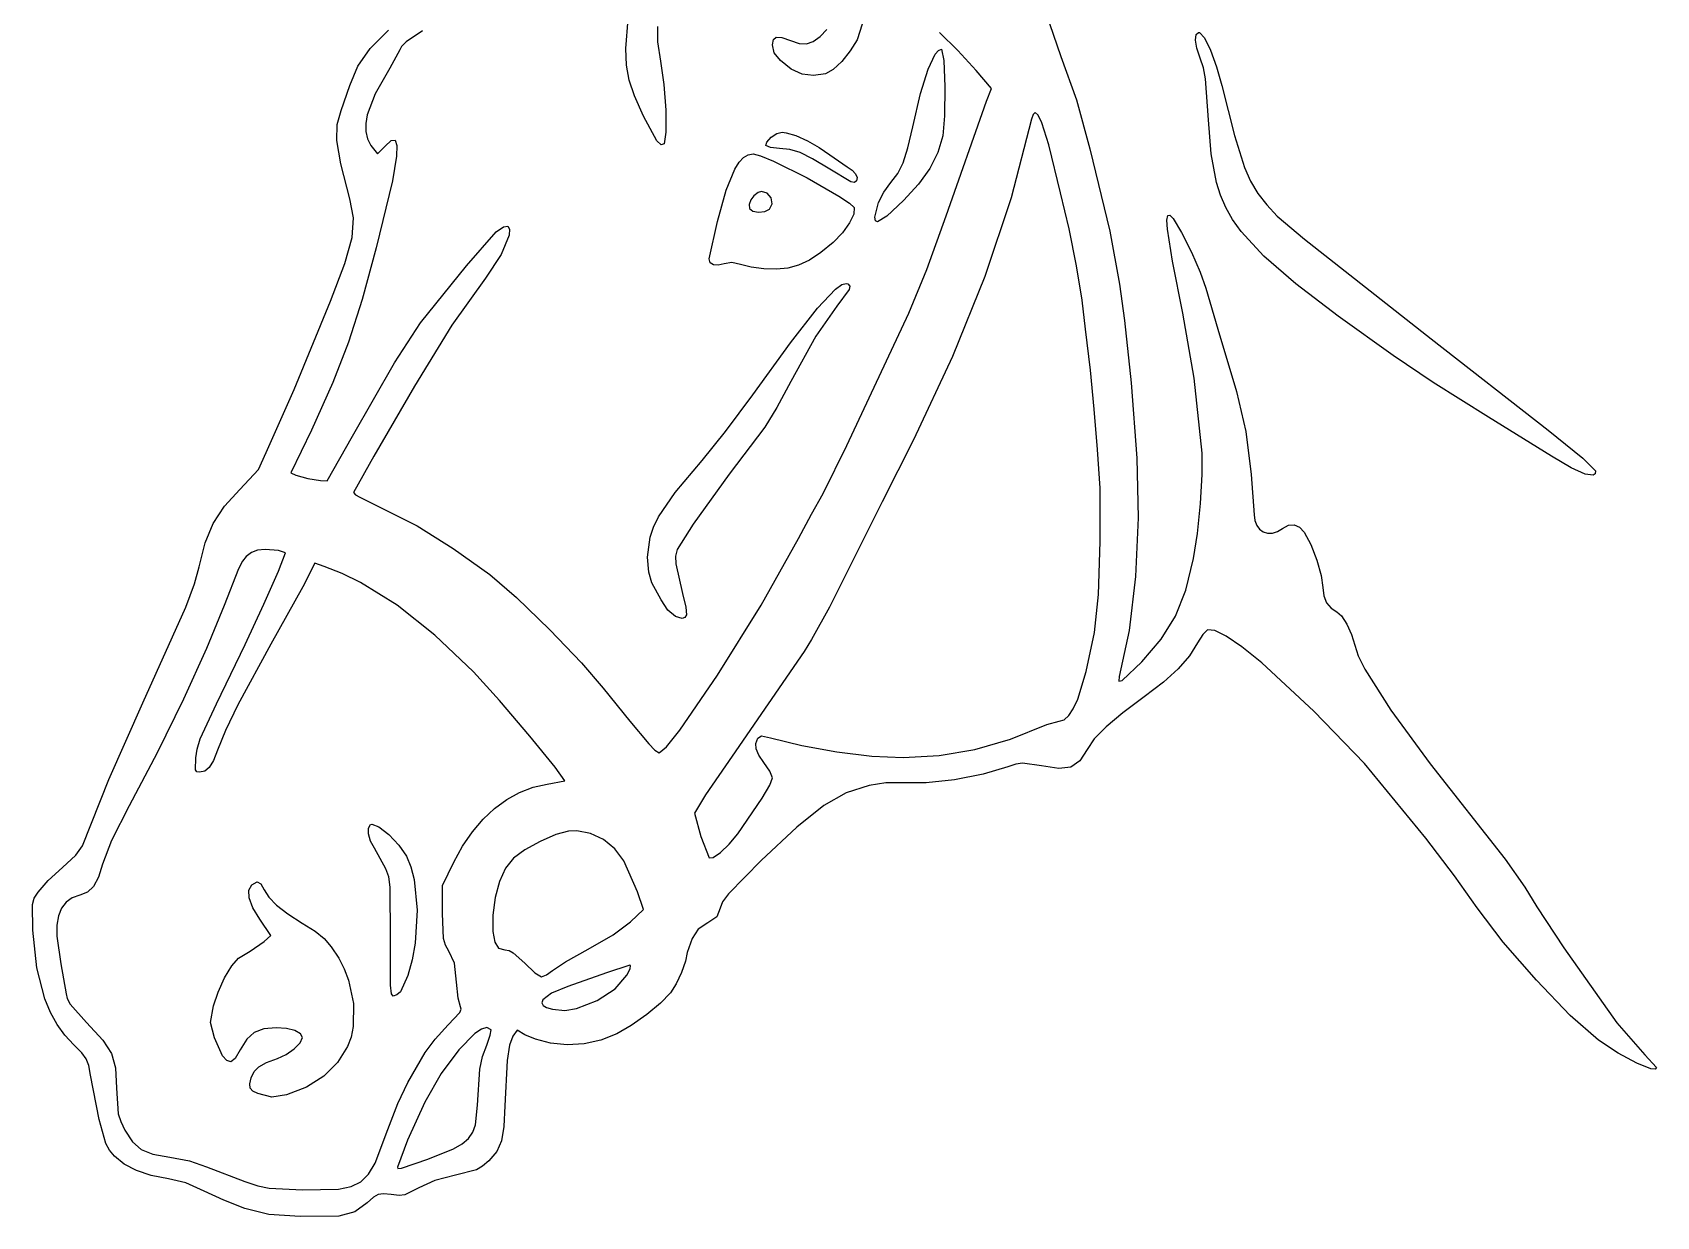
# Model space of a CAD drawing. Extents: x 10 to 200, y 50 to 247.
# Drawn here: x 9.7 to 184.2, y 50.4 to 177.7 of the extents above; entities that cross this region are included whole.
import ezdxf

# ---------------------------------------------------------------- set-up
doc = ezdxf.new("R2010")
doc.units = 0
doc.header["$MEASUREMENT"] = 0
doc.layers.add('Layer 1', color=7, linetype='Continuous')

msp = doc.modelspace()

# ---------------------------------------------------------------- linework, layer by layer
at = {"layer": 'Layer 1'}
for p, q in [((73.45737, 175.994942), (73.719017, 179.151126)), ((76.874096, 178.379229), (76.863742, 176.705972)), ((98.875782, 178.622429), (98.310565, 176.947442)), ((118.992162, 178.684872), (120.226884, 175.148275)), ((45.990149, 176.007471), (47.955453, 177.97981)), ((49.852098, 176.70074), (49.348579, 176.212698)), ((51.611606, 177.882303), (49.852098, 176.70074)), ((76.863742, 176.705972), (77.196815, 174.654386)), ((89.226537, 176.382997), (89.314236, 176.968243)), ((89.415394, 175.529305), (89.226537, 176.382997)), ((89.314236, 176.968243), (89.620621, 177.230013)), ((89.620621, 177.230013), (90.210624, 177.185133)), ((90.210624, 177.185133), (91.149176, 176.850428)), ((91.149176, 176.850428), (92.090168, 176.543472)), ((92.090168, 176.543472), (92.873918, 176.507297)), ((92.873918, 176.507297), (93.591251, 176.75293)), ((93.591251, 176.75293), (94.332995, 177.2914)), ((94.332995, 177.2914), (95.050307, 178.055087)), ((98.310565, 176.947442), (97.586728, 175.743844)), ((109.158593, 175.768756), (107.187515, 177.723744)), ((134.688873, 176.905772), (134.752462, 177.50312)), ((134.833491, 176.024989), (134.688873, 176.905772)), ((134.752462, 177.50312), (135.025912, 177.723553)), ((135.025912, 177.723553), (135.131745, 177.705914)), ((135.025912, 177.723553), (135.025912, 177.723553)), ((135.131745, 177.705914), (135.644636, 177.134575)), ((135.644636, 177.134575), (136.286706, 175.829161)), ((44.66599, 174.086193), (45.990149, 176.007471)), ((49.16862, 175.853831), (48.092648, 173.895914)), ((49.348579, 176.212698), (49.16862, 175.853831)), ((73.542645, 174.199481), (73.45737, 175.994942)), ((77.196815, 174.654386), (77.553144, 172.133744)), ((90.073203, 174.707303), (89.415394, 175.529305)), ((91.243238, 173.786366), (90.073203, 174.707303)), ((96.679141, 174.618191), (95.742804, 173.73994)), ((97.586728, 175.743844), (96.679141, 174.618191)), ((105.952643, 173.781244), (106.708965, 175.387803)), ((106.708965, 175.387803), (107.061725, 175.795944)), ((107.061725, 175.795944), (107.394592, 175.933206)), ((107.394592, 175.933206), (107.636267, 174.707923)), ((107.394592, 175.933206), (107.394592, 175.933206)), ((107.636267, 174.707923), (107.753083, 171.888245)), ((111.098759, 173.622511), (109.158593, 175.768756)), ((120.226884, 175.148275), (121.889826, 170.474833)), ((135.184662, 174.954247), (134.833491, 176.024989)), ((135.538753, 173.924528), (135.184662, 174.954247)), ((136.286706, 175.829161), (136.953223, 174.037784)), ((43.806398, 172.008553), (44.66599, 174.086193)), ((48.092648, 173.895914), (46.514911, 171.115157)), ((73.82877, 172.611495), (73.542645, 174.199481)), ((92.423579, 173.247161), (91.243238, 173.786366)), ((93.643611, 173.080839), (92.423579, 173.247161)), ((94.932717, 173.278553), (93.643611, 173.080839)), ((95.742804, 173.73994), (94.932717, 173.278553)), ((105.14339, 171.158253), (105.952643, 173.781244)), ((112.756815, 171.699872), (111.098759, 173.622511)), ((135.77301, 172.73374), (135.538753, 173.924528)), ((136.953223, 174.037784), (137.539453, 172.008553)), ((42.862717, 169.345081), (43.806398, 172.008553)), ((46.514911, 171.115157), (45.666223, 168.875825)), ((74.401035, 170.900632), (73.82877, 172.611495)), ((77.553144, 172.133744), (77.755683, 169.361294)), ((104.298967, 167.563553), (105.14339, 171.158253)), ((107.753083, 171.888245), (107.725932, 168.758304)), ((112.218828, 170.350497), (112.756815, 171.699872)), ((136.093065, 168.313206), (135.77301, 172.73374)), ((137.539453, 172.008553), (138.87119, 166.646331)), ((42.41996, 167.839436), (42.862717, 169.345081)), ((75.344731, 168.736539), (74.401035, 170.900632)), ((77.755683, 169.361294), (77.775801, 167.00848)), ((107.888481, 158.003275), (112.218828, 170.350497)), ((121.889826, 170.474833), (123.340148, 165.199942)), ((42.395136, 166.097634), (42.41996, 167.839436)), ((45.666223, 168.875825), (45.506721, 167.923264)), ((45.506721, 167.923264), (45.51922, 167.062944)), ((76.784199, 166.080407), (75.344731, 168.736539)), ((107.725932, 168.758304), (107.535703, 166.602234)), ((117.078342, 168.41022), (114.867118, 159.942949)), ((117.25424, 168.920298), (117.078342, 168.41022)), ((117.448759, 169.133414), (117.25424, 168.920298)), ((117.770691, 168.826936), (117.448759, 169.133414)), ((117.448759, 169.133414), (117.448759, 169.133414)), ((118.171382, 168.024362), (117.770691, 168.826936)), ((118.912787, 165.632095), (118.171382, 168.024362)), ((136.374595, 164.667454), (136.093065, 168.313206)), ((42.840023, 163.602715), (42.395136, 166.097634)), ((45.51922, 167.062944), (45.700299, 166.280493)), ((45.700299, 166.280493), (46.046537, 165.561539)), ((47.598759, 165.508622), (48.238712, 166.112234)), ((48.238712, 166.112234), (48.657176, 166.129281)), ((48.657176, 166.129281), (48.850702, 165.562597)), ((77.260824, 165.62751), (76.784199, 166.080407)), ((77.775801, 167.00848), (77.58487, 165.746747)), ((88.512162, 165.55272), (88.61702, 165.924408)), ((88.61702, 165.924408), (89.094245, 166.452303)), ((89.094245, 166.452303), (89.679186, 166.856495)), ((89.679186, 166.856495), (90.249592, 166.990289)), ((90.249592, 166.990289), (90.699384, 166.946192)), ((90.249592, 166.990289), (90.249592, 166.990289)), ((90.699384, 166.946192), (91.730495, 166.644801)), ((91.730495, 166.644801), (92.979433, 166.083459)), ((92.979433, 166.083459), (94.256923, 165.358171)), ((103.777162, 165.302426), (104.298967, 167.563553)), ((107.535703, 166.602234), (106.98267, 164.815121)), ((138.87119, 166.646331), (139.948288, 163.188808)), ((46.046537, 165.561539), (46.752092, 164.679595)), ((46.752092, 164.679595), (47.598759, 165.508622)), ((48.815842, 164.415011), (48.392509, 161.769178)), ((48.850702, 165.562597), (48.815842, 164.415011)), ((77.58487, 165.746747), (77.260824, 165.62751)), ((85.634529, 163.766184), (86.110913, 164.283503)), ((86.110913, 164.283503), (86.60888, 164.583039)), ((86.60888, 164.583039), (87.136328, 164.679595)), ((87.136328, 164.679595), (87.943452, 164.463106)), ((87.136328, 164.679595), (87.136328, 164.679595)), ((87.943452, 164.463106), (89.314055, 163.885692)), ((89.006279, 165.359703), (88.512162, 165.55272)), ((89.96737, 165.261678), (89.006279, 165.359703)), ((91.085335, 165.154623), (89.96737, 165.261678)), ((92.188413, 164.816378), (91.085335, 165.154623)), ((93.534755, 164.138543), (92.188413, 164.816378)), ((95.382509, 163.01272), (93.534755, 164.138543)), ((94.256923, 165.358171), (95.37369, 164.564942)), ((95.37369, 164.564942), (97.243412, 163.286122)), ((103.275768, 163.723488), (103.777162, 165.302426)), ((106.98267, 164.815121), (106.124381, 163.107388)), ((120.182787, 160.490359), (118.912787, 165.632095)), ((123.340148, 165.199942), (125.478187, 156.343731)), ((136.935871, 161.603124), (136.374595, 164.667454)), ((43.806398, 159.83772), (42.840023, 163.602715)), ((84.255878, 160.759496), (85.171828, 163.016278)), ((85.171828, 163.016278), (85.634529, 163.766184)), ((89.314055, 163.885692), (92.933639, 162.080392)), ((97.630226, 161.673148), (95.382509, 163.01272)), ((97.243412, 163.286122), (97.788126, 162.929962)), ((97.788126, 162.929962), (98.153939, 162.532463)), ((98.153939, 162.532463), (98.313637, 162.134762)), ((101.926537, 161.58397), (102.692866, 162.569686)), ((102.692866, 162.569686), (103.275768, 163.723488)), ((106.124381, 163.107388), (104.91783, 161.407443)), ((139.948288, 163.188808), (140.612983, 161.739568)), ((48.392509, 161.769178), (46.628424, 154.549135)), ((83.29987, 157.394734), (84.255878, 160.759496)), ((88.053551, 160.613831), (87.683134, 160.507997)), ((88.646879, 160.438364), (88.053551, 160.613831)), ((88.053551, 160.613831), (88.053551, 160.613831)), ((92.933639, 162.080392), (96.370956, 160.128304)), ((98.033171, 161.590932), (97.630226, 161.673148)), ((98.240009, 161.777997), (98.033171, 161.590932)), ((98.313637, 162.134762), (98.240009, 161.777997)), ((101.177645, 160.544228), (101.926537, 161.58397)), ((104.91783, 161.407443), (103.320009, 159.643692)), ((137.375871, 160.219505), (136.935871, 161.603124)), ((140.612983, 161.739568), (141.402532, 160.416715)), ((44.188053, 157.783646), (43.806398, 159.83772)), ((86.890395, 159.717728), (86.726716, 159.243709)), ((86.726716, 159.243709), (86.765912, 158.805845)), ((87.221138, 160.161343), (86.890395, 159.717728)), ((87.683134, 160.507997), (87.221138, 160.161343)), ((89.0663, 159.946365), (88.646879, 160.438364)), ((88.909037, 158.708831), (89.193218, 159.311849)), ((89.193218, 159.311849), (89.0663, 159.946365)), ((96.370956, 160.128304), (97.513726, 159.367406)), ((97.513726, 159.367406), (98.001884, 158.894039)), ((98.001884, 158.894039), (97.95529, 158.186547)), ((100.225241, 157.866102), (100.630078, 159.432025)), ((100.630078, 159.432025), (101.177645, 160.544228)), ((103.320009, 159.643692), (101.522833, 157.968643)), ((114.867118, 159.942949), (112.057479, 151.489516)), ((121.112549, 156.615992), (120.182787, 160.490359)), ((137.951154, 158.897858), (137.375871, 160.219505)), ((138.683504, 157.610387), (137.951154, 158.897858)), ((141.402532, 160.416715), (142.347504, 159.175276)), ((142.347504, 159.175276), (143.478466, 157.970281)), ((44.045362, 155.667942), (44.188053, 157.783646)), ((82.417926, 153.390706), (83.29987, 157.394734)), ((86.765912, 158.805845), (87.115436, 158.517502)), ((87.115436, 158.517502), (87.734657, 158.398657)), ((87.734657, 158.398657), (88.405287, 158.459152)), ((88.405287, 158.459152), (88.909037, 158.708831)), ((97.513883, 157.245996), (96.749827, 156.1924)), ((97.95529, 158.186547), (97.513883, 157.245996)), ((100.277348, 157.486822), (100.225241, 157.866102)), ((100.507035, 157.377211), (100.277348, 157.486822)), ((101.522833, 157.968643), (100.507035, 157.377211)), ((105.802591, 152.229004), (107.888481, 158.003275)), ((131.615493, 157.540576), (131.703399, 158.031671)), ((131.668546, 156.579388), (131.615493, 157.540576)), ((131.703399, 158.031671), (131.929714, 158.077632)), ((131.929714, 158.077632), (132.291884, 157.703414)), ((132.291884, 157.703414), (133.193444, 156.220383)), ((139.594704, 156.329297), (138.683504, 157.610387)), ((143.478466, 157.970281), (146.420634, 155.489734)), ((43.262841, 152.887665), (44.045362, 155.667942)), ((56.325769, 152.632951), (59.531467, 156.283484)), ((59.531467, 156.283484), (60.298763, 156.831214)), ((60.903154, 155.912625), (60.054974, 153.859204)), ((60.298763, 156.831214), (60.772245, 156.905729)), ((60.772245, 156.905729), (60.96826, 156.576406)), ((60.96826, 156.576406), (60.903154, 155.912625)), ((96.749827, 156.1924), (95.735287, 155.145775)), ((121.912173, 152.637758), (121.112549, 156.615992)), ((125.478187, 156.343731), (126.523967, 150.647859)), ((132.20774, 153.146913), (131.668546, 156.579388)), ((133.193444, 156.220383), (134.251169, 154.116365)), ((142.040784, 153.675084), (139.594704, 156.329297)), ((146.420634, 155.489734), (160.029037, 144.782928)), ((46.628424, 154.549135), (45.113991, 149.014942)), ((60.054974, 153.859204), (58.358481, 151.300497)), ((94.422502, 154.062523), (93.190777, 153.251568)), ((95.735287, 155.145775), (94.422502, 154.062523)), ((134.251169, 154.116365), (135.206787, 151.940558)), ((145.463655, 150.712859), (142.040784, 153.675084)), ((41.725009, 148.839872), (43.262841, 152.887665)), ((51.382301, 146.50272), (56.325769, 152.632951)), ((82.539324, 152.97119), (82.417926, 153.390706)), ((82.876892, 152.731663), (82.539324, 152.97119)), ((83.390671, 152.684956), (82.876892, 152.731663)), ((84.040703, 152.8439), (83.390671, 152.684956)), ((84.847185, 152.994676), (84.040703, 152.8439)), ((85.769315, 152.790984), (84.847185, 152.994676)), ((86.93558, 152.489939), (85.769315, 152.790984)), ((88.28001, 152.313707), (86.93558, 152.489939)), ((89.643502, 152.27469), (88.28001, 152.313707)), ((90.866953, 152.385289), (89.643502, 152.27469)), ((92.014224, 152.697596), (90.866953, 152.385289)), ((93.190777, 153.251568), (92.014224, 152.697596)), ((103.893273, 147.534595), (105.802591, 152.229004)), ((122.515177, 148.921345), (121.912173, 152.637758)), ((133.341398, 147.534595), (132.20774, 153.146913)), ((135.206787, 151.940558), (135.802023, 150.242164)), ((58.358481, 151.300497), (54.765658, 146.244529)), ((94.072072, 148.068322), (96.005747, 150.136322)), ((96.005747, 150.136322), (96.661398, 150.610749)), ((96.661398, 150.610749), (97.137578, 150.744872)), ((97.137578, 150.744872), (97.322787, 150.683136)), ((97.137578, 150.744872), (97.137578, 150.744872)), ((97.322787, 150.683136), (97.540372, 150.462497)), ((97.540372, 150.462497), (97.471855, 150.102388)), ((112.057479, 151.489516), (108.583271, 142.873224)), ((126.523967, 150.647859), (127.053134, 146.749664)), ((135.802023, 150.242164), (137.089662, 145.832442)), ((150.037578, 147.220264), (145.463655, 150.712859)), ((37.793112, 139.32686), (41.725009, 148.839872)), ((45.113991, 149.014942), (43.631473, 144.433908)), ((97.471855, 150.102388), (96.149801, 148.301886)), ((122.855078, 145.832442), (122.515177, 148.921345)), ((91.168633, 144.344395), (94.072072, 148.068322)), ((96.149801, 148.301886), (93.89948, 145.085297)), ((97.21907, 133.317402), (103.893273, 147.534595)), ((127.053134, 146.749664), (127.761517, 140.035555)), ((134.550543, 140.55054), (133.341398, 147.534595)), ((155.936815, 142.974942), (150.037578, 147.220264)), ((48.583801, 142.194008), (51.382301, 146.50272)), ((54.765658, 146.244529), (50.738481, 139.694109)), ((93.89948, 145.085297), (91.193273, 140.205636)), ((123.393065, 141.4139), (122.855078, 145.832442)), ((137.089662, 145.832442), (139.114135, 139.135814)), ((43.631473, 144.433908), (41.963134, 140.073345)), ((87.127509, 138.768067), (91.168633, 144.344395)), ((160.029037, 144.782928), (172.587926, 134.966886)), ((44.070981, 134.314247), (48.583801, 142.194008)), ((108.583271, 142.873224), (104.378342, 133.917372)), ((123.798759, 137.224664), (123.393065, 141.4139)), ((160.223839, 140.090404), (155.936815, 142.974942)), ((41.963134, 140.073345), (39.68055, 134.972142)), ((50.738481, 139.694109), (46.355217, 132.179942)), ((91.193273, 140.205636), (89.683947, 137.394412)), ((127.761517, 140.035555), (128.402509, 131.959456)), ((135.396328, 132.479803), (134.550543, 140.55054)), ((166.185009, 136.360359), (160.223839, 140.090404)), ((34.784106, 132.541539), (37.793112, 139.32686)), ((84.182407, 134.799527), (87.127509, 138.768067)), ((139.114135, 139.135814), (140.097092, 134.834595)), ((89.683947, 137.394412), (88.398009, 135.274342)), ((124.151537, 132.876678), (123.798759, 137.224664)), ((172.949523, 132.162303), (166.185009, 136.360359)), ((39.68055, 134.972142), (37.456398, 130.371956)), ((81.668273, 131.694872), (84.182407, 134.799527)), ((88.398009, 135.274342), (84.57869, 130.213206)), ((140.097092, 134.834595), (140.682202, 130.193681)), ((172.587926, 134.966886), (176.338339, 131.965719)), ((41.336953, 129.525289), (44.070981, 134.314247)), ((94.664755, 128.151675), (97.21907, 133.317402)), ((104.378342, 133.917372), (101.009315, 127.241053)), ((124.429886, 128.708512), (124.151537, 132.876678)), ((33.981537, 130.742372), (34.784106, 132.541539)), ((46.355217, 132.179942), (44.194453, 128.255289)), ((78.771481, 128.27043), (81.668273, 131.694872)), ((128.402509, 131.959456), (128.530633, 125.538721)), ((135.408855, 130.199485), (135.396328, 132.479803)), ((175.08666, 130.897064), (172.949523, 132.162303)), ((176.338339, 131.965719), (177.703218, 130.583622)), ((31.953065, 128.590428), (33.981537, 130.742372)), ((37.456398, 130.371956), (37.978896, 130.108298)), ((37.978896, 130.108298), (39.270518, 129.776601)), ((39.270518, 129.776601), (40.625219, 129.530914)), ((40.625219, 129.530914), (41.336953, 129.525289)), ((84.57869, 130.213206), (80.689315, 124.868622)), ((135.224187, 127.084725), (135.408855, 130.199485)), ((140.682202, 130.193681), (140.996676, 125.86522)), ((176.567224, 130.220185), (175.08666, 130.897064)), ((177.42736, 130.119695), (176.567224, 130.220185)), ((177.636065, 130.281855), (177.42736, 130.119695)), ((177.703218, 130.583622), (177.636065, 130.281855)), ((30.31012, 126.775617), (31.953065, 128.590428)), ((44.194453, 128.255289), (44.390904, 128.011324)), ((44.390904, 128.011324), (44.864731, 127.7614)), ((44.864731, 127.7614), (51.029523, 124.683414)), ((76.973625, 125.658303), (78.771481, 128.27043)), ((93.433412, 125.935775), (94.664755, 128.151675)), ((124.454671, 122.986904), (124.429886, 128.708512)), ((29.115404, 124.934904), (30.31012, 126.775617)), ((92.004662, 123.3164), (93.433412, 125.935775)), ((101.009315, 127.241053), (97.851953, 120.961609)), ((134.898489, 123.836464), (135.224187, 127.084725)), ((140.996676, 125.86522), (141.07079, 125.231602)), ((28.248113, 122.840564), (29.115404, 124.934904)), ((51.029523, 124.683414), (54.887772, 122.254307)), ((76.056861, 123.46934), (76.418722, 124.535249)), ((76.418722, 124.535249), (76.973625, 125.658303)), ((80.689315, 124.868622), (78.991277, 122.139937)), ((128.530633, 125.538721), (128.235194, 119.231063)), ((141.07079, 125.231602), (141.273753, 124.706482)), ((141.273753, 124.706482), (141.584888, 124.299826)), ((141.584888, 124.299826), (141.983514, 124.021602)), ((141.983514, 124.021602), (142.448956, 123.881777)), ((142.960533, 123.890319), (143.497569, 124.057195)), ((143.497569, 124.057195), (144.039384, 124.392372)), ((144.039384, 124.392372), (144.680144, 124.740324)), ((144.680144, 124.740324), (145.305713, 124.784693)), ((145.305713, 124.784693), (145.884611, 124.531477)), ((145.884611, 124.531477), (146.385356, 123.986678)), ((146.385356, 123.986678), (147.081565, 122.659443)), ((27.587441, 120.264872), (28.248113, 122.840564)), ((54.887772, 122.254307), (58.85237, 119.435845)), ((75.803342, 121.314386), (76.056861, 123.46934)), ((87.998367, 116.156825), (92.004662, 123.3164)), ((124.250718, 117.291138), (124.454671, 122.986904)), ((134.487926, 121.155636), (134.898489, 123.836464)), ((142.448956, 123.881777), (142.960533, 123.890319)), ((147.081565, 122.659443), (147.727158, 120.993732)), ((32.257095, 120.887257), (31.832446, 120.061884)), ((32.640981, 121.376122), (32.257095, 120.887257)), ((33.229976, 121.816834), (32.640981, 121.376122)), ((33.866884, 122.072859), (33.229976, 121.816834)), ((34.687092, 122.125775), (33.866884, 122.072859)), ((36.136557, 122.006841), (34.687092, 122.125775)), ((34.687092, 122.125775), (34.687092, 122.125775)), ((36.865495, 121.755359), (36.136557, 122.006841)), ((36.141213, 119.810467), (36.865495, 121.755359)), ((40.022856, 120.670567), (38.735217, 118.130567)), ((41.045912, 120.30897), (40.022856, 120.670567)), ((75.920018, 119.681743), (75.803342, 121.314386)), ((78.991277, 122.139937), (78.798793, 121.40321)), ((78.798793, 121.40321), (78.828412, 120.591192)), ((78.828412, 120.591192), (79.533967, 117.380914)), ((97.851953, 120.961609), (95.366786, 115.928963)), ((133.642613, 117.758849), (134.487926, 121.155636)), ((147.727158, 120.993732), (148.202354, 119.342828)), ((27.101802, 118.436601), (27.587441, 120.264872)), ((31.832446, 120.061884), (30.28619, 116.119734)), ((34.56362, 116.252025), (36.141213, 119.810467)), ((42.974748, 119.54028), (41.045912, 120.30897)), ((44.921736, 118.588413), (42.974748, 119.54028)), ((58.85237, 119.435845), (61.699547, 116.959705)), ((76.270773, 118.56272), (75.920018, 119.681743)), ((128.235194, 119.231063), (127.547162, 113.413851)), ((148.202354, 119.342828), (148.38737, 118.060011)), ((26.150352, 115.917097), (27.101802, 118.436601)), ((38.735217, 118.130567), (35.304453, 111.948136)), ((48.876939, 116.129995), (44.921736, 118.588413)), ((77.249731, 116.701817), (76.270773, 118.56272)), ((79.533967, 117.380914), (79.909356, 115.931914)), ((123.842856, 113.200497), (124.250718, 117.291138)), ((132.532547, 114.973989), (133.642613, 117.758849)), ((148.38737, 118.060011), (148.491617, 117.160816)), ((148.491617, 117.160816), (148.789569, 116.399737)), ((21.554941, 105.651053), (26.150352, 115.917097)), ((30.28619, 116.119734), (28.384742, 111.47196)), ((32.552787, 111.930497), (34.56362, 116.252025)), ((52.925066, 112.923409), (48.876939, 116.129995)), ((61.699547, 116.959705), (65.281297, 113.492263)), ((77.988505, 115.622397), (77.249731, 116.701817)), ((78.801304, 114.927015), (77.988505, 115.622397)), ((79.909356, 115.931914), (79.97494, 115.087859)), ((83.329374, 108.633638), (87.998367, 116.156825)), ((95.366786, 115.928963), (93.433412, 112.450845)), ((148.789569, 116.399737), (149.259043, 115.813952)), ((149.259043, 115.813952), (149.877856, 115.440636)), ((149.877856, 115.440636), (150.38318, 114.990191)), ((65.281297, 113.492263), (68.691292, 109.94288)), ((79.519618, 114.715545), (78.801304, 114.927015)), ((79.790685, 114.822487), (79.519618, 114.715545)), ((79.97494, 115.087859), (79.790685, 114.822487)), ((131.006697, 112.501827), (132.532547, 114.973989)), ((135.978412, 113.4739), (135.485102, 113.000791)), ((136.766959, 113.417856), (135.978412, 113.4739)), ((150.38318, 114.990191), (150.949359, 114.102807)), ((150.949359, 114.102807), (151.464856, 112.986959)), ((29.465981, 105.54522), (32.552787, 111.930497)), ((35.304453, 111.948136), (31.737543, 105.437069)), ((57.079662, 108.958345), (52.925066, 112.923409)), ((93.433412, 112.450845), (92.622023, 111.145567)), ((122.954268, 109.006331), (123.842856, 113.200497)), ((127.547162, 113.413851), (126.497509, 108.464456)), ((128.914037, 110.043136), (131.006697, 112.501827)), ((134.920078, 112.098067), (134.046938, 110.689859)), ((135.485102, 113.000791), (134.920078, 112.098067)), ((138.00013, 112.812651), (136.766959, 113.417856)), ((139.68206, 111.656126), (138.00013, 112.812651)), ((151.464856, 112.986959), (151.818134, 111.851122)), ((151.818134, 111.851122), (152.186077, 110.679695)), ((28.384742, 111.47196), (25.911306, 106.044647)), ((92.622023, 111.145567), (84.88737, 99.909595)), ((126.802983, 108.031712), (128.914037, 110.043136)), ((134.046938, 110.689859), (132.843853, 109.299696)), ((141.816884, 109.946122), (139.68206, 111.656126)), ((152.186077, 110.679695), (152.877612, 109.267797)), ((59.868483, 105.891657), (57.079662, 108.958345)), ((68.691292, 109.94288), (71.023203, 107.220914)), ((79.260786, 102.692734), (83.329374, 108.633638)), ((122.030585, 106.035951), (122.954268, 109.006331)), ((126.497509, 108.464456), (126.456222, 107.963867)), ((132.843853, 109.299696), (131.239107, 107.855714)), ((147.41364, 104.731293), (141.816884, 109.946122)), ((152.877612, 109.267797), (155.69869, 104.866122)), ((71.023203, 107.220914), (73.898342, 103.666678)), ((126.456222, 107.963867), (126.802983, 108.031712)), ((131.239107, 107.855714), (129.160981, 106.286053)), ((17.879411, 97.385453), (21.554941, 105.651053)), ((25.911306, 106.044647), (23.069878, 100.268402)), ((27.721111, 101.77926), (29.465981, 105.54522)), ((31.737543, 105.437069), (30.410593, 102.665562)), ((63.153963, 102.053653), (59.868483, 105.891657)), ((121.062742, 104.268799), (121.55275, 105.003256)), ((121.55275, 105.003256), (122.030585, 106.035951)), ((129.160981, 106.286053), (126.865164, 104.578805)), ((155.69869, 104.866122), (159.900441, 99.074932)), ((73.898342, 103.666678), (75.944453, 101.25015)), ((114.797233, 101.731649), (118.70994, 103.305081)), ((118.70994, 103.305081), (120.041676, 103.684317)), ((120.041676, 103.684317), (120.559429, 103.830009)), ((120.559429, 103.830009), (121.062742, 104.268799)), ((125.087317, 103.074457), (123.816129, 101.76259)), ((126.865164, 104.578805), (125.087317, 103.074457)), ((152.84119, 99.107025), (147.41364, 104.731293)), ((27.367404, 100.670287), (27.721111, 101.77926)), ((30.410593, 102.665562), (29.554176, 100.544595)), ((65.854098, 98.737735), (63.153963, 102.053653)), ((75.944453, 101.25015), (76.572616, 100.566109)), ((77.846362, 100.923732), (79.260786, 102.692734)), ((87.42262, 101.284094), (87.639037, 101.841053)), ((87.45914, 100.678056), (87.42262, 101.284094)), ((87.639037, 101.841053), (88.044021, 102.099176)), ((88.044021, 102.099176), (89.01487, 101.89397)), ((89.01487, 101.89397), (92.385723, 101.04515)), ((110.963359, 100.626203), (114.797233, 101.731649)), ((123.816129, 101.76259), (123.040287, 100.632789)), ((23.069878, 100.268402), (20.064455, 94.573831)), ((27.216619, 98.439835), (27.225844, 99.724386)), ((27.225844, 99.724386), (27.367404, 100.670287)), ((29.554176, 100.544595), (29.120248, 99.429967)), ((76.572616, 100.566109), (77.055703, 100.280011)), ((77.055703, 100.280011), (77.846362, 100.923732)), ((84.88737, 99.909595), (82.033218, 95.744277)), ((87.753177, 100.000878), (87.45914, 100.678056)), ((88.309315, 99.230497), (87.753177, 100.000878)), ((92.385723, 101.04515), (96.139705, 100.368729)), ((96.139705, 100.368729), (99.898736, 99.921352)), ((99.898736, 99.921352), (103.284731, 99.759664)), ((103.284731, 99.759664), (107.146473, 99.973842)), ((107.146473, 99.973842), (110.963359, 100.626203)), ((123.040287, 100.632789), (122.242843, 99.394042)), ((27.355148, 98.235609), (27.216619, 98.439835)), ((27.622719, 98.189803), (27.355148, 98.235609)), ((28.20153, 98.308845), (27.622719, 98.189803)), ((28.685037, 98.703476), (28.20153, 98.308845)), ((29.120248, 99.429967), (28.685037, 98.703476)), ((66.886884, 97.237303), (65.854098, 98.737735)), ((88.954086, 98.291654), (88.309315, 99.230497)), ((89.217717, 97.572442), (88.954086, 98.291654)), ((111.864559, 97.969134), (108.775712, 97.373055)), ((114.503065, 98.745428), (111.864559, 97.969134)), ((115.395884, 99.057085), (114.503065, 98.745428)), ((116.083895, 99.172169), (115.395884, 99.057085)), ((118.154315, 98.851261), (116.083895, 99.172169)), ((120.005117, 98.578931), (118.154315, 98.851261)), ((121.29954, 98.73464), (120.005117, 98.578931)), ((122.242843, 99.394042), (121.29954, 98.73464)), ((159.468546, 91.078003), (152.84119, 99.107025)), ((159.900441, 99.074932), (167.966537, 88.823553)), ((15.072649, 90.252303), (17.879411, 97.385453)), ((60.655042, 95.255912), (62.043907, 96.015904)), ((62.043907, 96.015904), (63.49781, 96.564051)), ((63.49781, 96.564051), (65.008342, 96.893345)), ((65.008342, 96.893345), (66.886884, 97.237303)), ((88.126531, 95.377365), (88.922057, 96.775558)), ((88.922057, 96.775558), (89.217717, 97.572442)), ((99.624662, 96.769872), (97.157078, 95.97338)), ((101.411912, 97.046605), (99.624662, 96.769872)), ((103.231815, 97.025636), (101.411912, 97.046605)), ((105.732729, 97.033216), (103.231815, 97.025636)), ((108.775712, 97.373055), (105.732729, 97.033216)), ((20.064455, 94.573831), (18.163705, 90.847564)), ((58.106065, 93.128443), (59.339624, 94.291089)), ((59.339624, 94.291089), (60.655042, 95.255912)), ((82.033218, 95.744277), (80.848065, 93.7889)), ((85.513551, 91.548761), (88.126531, 95.377365)), ((94.726811, 94.588877), (91.839463, 92.270809)), ((97.157078, 95.97338), (94.726811, 94.588877)), ((45.795399, 92.179538), (46.028898, 92.562997)), ((46.028898, 92.562997), (46.15237, 92.598275)), ((46.15237, 92.598275), (46.925361, 92.298811)), ((46.15237, 92.598275), (46.15237, 92.598275)), ((56.962774, 91.774988), (58.106065, 93.128443)), ((80.848065, 93.7889), (81.535981, 91.275359)), ((18.163705, 90.847564), (17.215774, 88.303206)), ((45.795522, 91.547462), (45.795399, 92.179538)), ((46.011551, 90.783743), (45.795522, 91.547462)), ((46.425773, 90.005359), (46.011551, 90.783743)), ((46.925361, 92.298811), (47.974533, 91.475029)), ((47.974533, 91.475029), (49.043075, 90.352974)), ((55.91816, 90.237734), (56.962774, 91.774988)), ((65.93711, 91.468336), (64.246639, 90.746588)), ((67.310217, 91.830984), (65.93711, 91.468336)), ((68.183342, 91.866261), (67.310217, 91.830984)), ((69.676053, 91.596251), (68.183342, 91.866261)), ((68.183342, 91.866261), (68.183342, 91.866261)), ((71.061375, 90.948566), (69.676053, 91.596251)), ((72.271066, 89.959363), (71.061375, 90.948566)), ((81.535981, 91.275359), (82.400287, 88.964664)), ((84.582909, 90.436984), (85.513551, 91.548761)), ((91.839463, 92.270809), (88.000634, 88.673622)), ((162.547877, 87.039291), (159.468546, 91.078003)), ((12.903066, 87.950428), (14.323731, 89.274675)), ((14.323731, 89.274675), (15.072649, 90.252303)), ((47.660495, 87.782859), (46.425773, 90.005359)), ((49.043075, 90.352974), (49.874176, 89.158692)), ((49.874176, 89.158692), (50.356183, 88.013446)), ((54.980634, 88.523692), (55.91816, 90.237734)), ((62.608496, 89.846048), (61.39237, 88.947025)), ((64.246639, 90.746588), (62.608496, 89.846048)), ((73.236884, 88.664803), (72.271066, 89.959363)), ((82.85371, 89.00138), (83.638773, 89.540005)), ((83.638773, 89.540005), (84.582909, 90.436984)), ((11.349202, 86.522299), (12.903066, 87.950428)), ((17.215774, 88.303206), (16.769985, 86.88312)), ((47.976182, 86.948998), (47.660495, 87.782859)), ((50.356183, 88.013446), (50.7079, 86.629374)), ((53.754731, 86.01015), (54.980634, 88.523692)), ((60.540093, 87.860459), (59.869578, 86.425352)), ((61.39237, 88.947025), (60.540093, 87.860459)), ((74.709731, 85.322234), (73.236884, 88.664803)), ((82.400287, 88.964664), (82.85371, 89.00138)), ((88.000634, 88.673622), (84.486597, 85.112949)), ((167.966537, 88.823553), (170.109662, 85.833761)), ((10.283691, 85.295775), (11.349202, 86.522299)), ((16.248461, 85.896046), (15.602052, 85.274705)), ((16.769985, 86.88312), (16.248461, 85.896046)), ((32.941696, 85.486408), (33.249523, 86.089525)), ((33.249523, 86.089525), (33.813967, 86.389386)), ((33.813967, 86.389386), (34.228223, 86.179589)), ((33.813967, 86.389386), (33.813967, 86.389386)), ((34.228223, 86.179589), (34.598898, 85.551539)), ((34.598898, 85.551539), (35.095228, 84.731788)), ((48.13847, 85.823654), (47.976182, 86.948998)), ((48.163203, 80.321609), (48.13847, 85.823654)), ((50.7079, 86.629374), (51.01758, 83.360236)), ((53.754731, 83.00272), (53.754731, 86.01015)), ((59.869578, 86.425352), (59.40704, 84.714293)), ((164.985565, 83.602442), (162.547877, 87.039291)), ((170.109662, 85.833761), (171.372907, 83.702317)), ((9.678819, 83.957828), (9.875821, 84.62225)), ((9.719246, 81.185914), (9.678819, 83.957828)), ((9.875821, 84.62225), (10.283691, 85.295775)), ((13.299877, 84.211566), (12.80339, 83.570983)), ((13.959113, 84.671137), (13.299877, 84.211566)), ((14.781608, 84.951817), (13.959113, 84.671137)), ((15.602052, 85.274705), (14.781608, 84.951817)), ((32.986797, 84.657179), (32.941696, 85.486408)), ((33.381542, 83.615878), (32.986797, 84.657179)), ((35.095228, 84.731788), (35.925183, 83.87177)), ((35.925183, 83.87177), (37.110642, 82.952054)), ((59.40704, 84.714293), (59.17869, 82.799872)), ((75.353551, 83.417234), (74.709731, 85.322234)), ((83.835519, 84.228416), (83.599731, 83.567164)), ((84.486597, 85.112949), (83.835519, 84.228416)), ((12.469141, 82.747271), (12.296619, 81.738311)), ((12.80339, 83.570983), (12.469141, 82.747271)), ((34.122648, 82.376539), (33.381542, 83.615878)), ((35.313273, 80.639109), (34.122648, 82.376539)), ((37.110642, 82.952054), (38.673481, 81.953206)), ((51.01758, 83.360236), (50.797449, 79.782253)), ((53.855812, 80.285411), (53.754731, 83.00272)), ((59.17869, 82.799872), (59.16667, 81.063803)), ((72.089634, 80.681267), (73.94244, 82.085497)), ((73.94244, 82.085497), (75.353551, 83.417234)), ((83.255029, 82.645714), (82.259176, 81.997303)), ((83.599731, 83.567164), (83.255029, 82.645714)), ((167.766035, 79.915056), (164.985565, 83.602442)), ((171.372907, 83.702317), (174.300729, 79.280181)), ((10.154135, 77.156667), (9.719246, 81.185914)), ((12.296619, 81.738311), (12.285315, 80.541986)), ((12.285315, 80.541986), (12.744316, 77.578761)), ((34.598898, 79.97765), (35.313273, 80.639109)), ((38.673481, 81.953206), (40.051207, 81.082681)), ((40.051207, 81.082681), (41.023618, 80.297268)), ((48.179097, 75.276332), (48.163203, 80.321609)), ((59.16667, 81.063803), (59.359573, 79.912712)), ((69.409245, 79.139803), (72.089634, 80.681267)), ((80.574662, 80.312789), (80.063134, 78.787025)), ((81.225773, 81.307484), (80.574662, 80.312789)), ((82.259176, 81.997303), (81.225773, 81.307484)), ((31.829592, 78.196122), (33.081953, 78.928136)), ((33.081953, 78.928136), (34.598898, 79.97765)), ((41.023618, 80.297268), (41.802124, 79.393937)), ((41.802124, 79.393937), (42.598134, 78.169664)), ((50.797449, 79.782253), (50.486904, 78.012125)), ((54.061926, 79.596892), (53.855812, 80.285411)), ((54.442648, 78.945775), (54.061926, 79.596892)), ((55.028463, 77.664203), (54.442648, 78.945775)), ((59.359573, 79.912712), (59.783944, 79.27475)), ((59.783944, 79.27475), (60.466328, 79.078067)), ((60.466328, 79.078067), (60.900109, 79.009205)), ((60.900109, 79.009205), (61.358798, 78.774638)), ((61.358798, 78.774638), (62.591815, 77.640497)), ((66.989158, 77.805498), (69.409245, 79.139803)), ((80.063134, 78.787025), (79.888414, 77.846561)), ((171.330005, 75.805003), (167.766035, 79.915056)), ((174.300729, 79.280181), (179.978606, 71.219942)), ((11.01903, 73.800443), (10.154135, 77.156667)), ((12.744316, 77.578761), (13.30876, 74.342025)), ((30.335978, 76.070607), (31.116054, 77.379565)), ((31.116054, 77.379565), (31.829592, 78.196122)), ((42.598134, 78.169664), (43.185817, 77.040261)), ((43.185817, 77.040261), (43.645908, 75.831752)), ((50.486904, 78.012125), (50.041745, 76.3264)), ((55.262856, 75.603206), (55.028463, 77.664203)), ((62.591815, 77.640497), (63.68206, 76.620339)), ((64.927506, 76.39241), (65.563967, 76.864386)), ((65.563967, 76.864386), (66.989158, 77.805498)), ((73.889523, 77.420011), (71.384801, 76.608622)), ((73.576465, 76.371834), (73.935633, 77.032662)), ((73.960078, 77.411192), (73.889523, 77.420011)), ((73.889523, 77.420011), (73.889523, 77.420011)), ((73.935633, 77.032662), (73.960078, 77.411192)), ((79.888414, 77.846561), (79.457847, 76.631882)), ((29.630226, 74.538973), (30.335978, 76.070607)), ((43.645908, 75.831752), (44.170714, 73.30316)), ((48.280994, 74.349259), (48.179097, 75.276332)), ((50.041745, 76.3264), (49.230356, 74.562511)), ((55.444183, 73.876741), (55.262856, 75.603206)), ((63.68206, 76.620339), (64.399801, 76.194109)), ((64.399801, 76.194109), (64.927506, 76.39241)), ((67.230842, 75.153414), (65.460487, 74.43261)), ((71.384801, 76.608622), (67.230842, 75.153414)), ((72.302023, 74.888831), (73.576465, 76.371834)), ((78.882337, 75.412188), (78.272787, 74.456678)), ((79.457847, 76.631882), (78.882337, 75.412188)), ((174.980544, 72.035023), (171.330005, 75.805003)), ((11.619082, 72.355814), (11.01903, 73.800443)), ((13.30876, 74.342025), (13.398874, 73.843238)), ((13.398874, 73.843238), (13.730597, 73.249642)), ((29.139662, 73.054386), (29.630226, 74.538973)), ((48.463065, 74.1039), (48.280994, 74.349259)), ((48.839299, 74.23872), (48.463065, 74.1039)), ((49.230356, 74.562511), (48.839299, 74.23872)), ((55.695009, 72.948553), (55.444183, 73.876741)), ((64.545635, 73.712055), (64.431707, 73.385458)), ((64.431707, 73.385458), (64.558873, 73.099228)), ((65.460487, 74.43261), (64.545635, 73.712055)), ((68.148065, 72.780984), (70.371215, 73.630992)), ((70.371215, 73.630992), (72.302023, 74.888831)), ((77.197219, 73.356223), (75.701334, 72.124751)), ((78.272787, 74.456678), (77.197219, 73.356223)), ((12.334259, 71.056763), (11.619082, 72.355814)), ((13.730597, 73.249642), (15.487163, 71.264039)), ((28.830121, 71.261285), (29.139662, 73.054386)), ((44.170714, 73.30316), (44.147355, 70.83539)), ((54.345634, 71.008275), (55.598307, 72.341697)), ((55.598307, 72.341697), (55.767489, 72.701398)), ((55.767489, 72.701398), (55.695009, 72.948553)), ((64.558873, 73.099228), (64.936209, 72.8668)), ((64.936209, 72.8668), (65.572787, 72.701609)), ((65.572787, 72.701609), (66.904262, 72.571987)), ((66.904262, 72.571987), (68.148065, 72.780984)), ((75.701334, 72.124751), (74.042582, 70.956813)), ((178.020718, 69.367859), (174.980544, 72.035023)), ((13.167101, 69.895728), (12.334259, 71.056763)), ((14.120149, 68.86515), (13.167101, 69.895728)), ((15.487163, 71.264039), (17.235056, 69.363406)), ((29.245495, 69.614803), (28.830121, 71.261285)), ((33.522621, 70.199646), (32.722287, 69.467426)), ((34.53257, 70.586528), (33.522621, 70.199646)), ((35.868898, 70.699595), (34.53257, 70.586528)), ((36.982669, 70.619327), (35.868898, 70.699595)), ((37.881237, 70.398818), (36.982669, 70.619327)), ((38.481396, 70.068524), (37.881237, 70.398818)), ((38.69994, 69.6589), (38.481396, 70.068524)), ((44.147355, 70.83539), (43.922239, 69.702907)), ((52.94817, 69.483832), (54.345634, 71.008275)), ((57.235172, 70.084907), (55.510425, 68.344818)), ((57.951745, 70.557926), (57.235172, 70.084907)), ((58.526051, 70.717234), (57.951745, 70.557926)), ((58.499592, 68.829872), (58.890337, 69.891171)), ((58.967023, 70.470289), (58.526051, 70.717234)), ((58.526051, 70.717234), (58.526051, 70.717234)), ((58.890337, 69.891171), (58.967023, 70.470289)), ((61.762787, 70.46147), (61.321815, 69.791192)), ((62.600634, 69.949942), (61.762787, 70.46147)), ((63.750852, 69.479311), (62.600634, 69.949942)), ((72.478412, 70.046956), (70.761279, 69.359364)), ((74.042582, 70.956813), (72.478412, 70.046956)), ((179.978606, 71.219942), (183.00369, 67.797997)), ((14.975478, 68.015018), (14.120149, 68.86515)), ((17.235056, 69.363406), (18.183868, 67.928515)), ((30.12194, 67.687344), (29.245495, 69.614803)), ((32.014801, 68.318345), (31.449404, 67.409296)), ((32.722287, 69.467426), (32.014801, 68.318345)), ((36.954138, 67.845868), (37.8206, 68.452281)), ((37.8206, 68.452281), (38.454249, 69.099763)), ((38.454249, 69.099763), (38.69994, 69.6589)), ((43.550634, 68.679942), (42.472388, 66.954446)), ((43.922239, 69.702907), (43.550634, 68.679942)), ((51.893828, 68.036122), (52.94817, 69.483832)), ((55.510425, 68.344818), (53.622206, 65.791127)), ((58.06522, 67.627374), (58.499592, 68.829872)), ((60.965986, 68.823384), (60.692451, 67.187674)), ((61.321815, 69.791192), (60.965986, 68.823384)), ((65.343481, 69.059178), (63.750852, 69.479311)), ((67.137071, 68.857346), (65.343481, 69.059178)), ((68.961918, 68.960118), (67.137071, 68.857346)), ((70.761279, 69.359364), (68.961918, 68.960118)), ((180.12038, 67.968058), (178.020718, 69.367859)), ((15.460019, 67.366066), (14.975478, 68.015018)), ((15.722212, 66.648653), (15.460019, 67.366066)), ((15.910496, 65.593136), (15.722212, 66.648653)), ((18.183868, 67.928515), (18.591307, 66.395293)), ((18.591307, 66.395293), (18.71508, 64.199664)), ((30.566653, 67.196192), (30.12194, 67.687344)), ((31.009384, 67.030706), (30.566653, 67.196192)), ((31.449404, 67.409296), (31.009384, 67.030706)), ((33.514309, 65.994339), (34.022594, 66.518181)), ((34.022594, 66.518181), (34.821235, 66.965351)), ((34.821235, 66.965351), (36.010009, 67.409942)), ((36.010009, 67.409942), (36.954138, 67.845868)), ((42.472388, 66.954446), (40.9861, 65.489187)), ((50.015287, 64.808206), (51.893828, 68.036122)), ((57.770081, 66.247156), (58.06522, 67.627374)), ((60.692451, 67.187674), (60.43987, 62.321122)), ((182.135542, 66.879538), (180.12038, 67.968058)), ((183.649917, 66.298755), (182.135542, 66.879538)), ((183.00369, 67.797997), (184.247217, 66.422164)), ((184.247217, 66.422164), (184.089219, 66.260157)), ((16.854177, 60.848275), (15.910496, 65.593136)), ((33.037, 64.67029), (33.196606, 65.319734)), ((33.082178, 64.213008), (33.037, 64.67029)), ((33.196606, 65.319734), (33.514309, 65.994339)), ((40.9861, 65.489187), (39.141662, 64.325052)), ((48.9507, 62.576497), (50.015287, 64.808206)), ((53.622206, 65.791127), (51.840912, 62.717997)), ((57.511815, 62.374039), (57.770081, 66.247156)), ((184.089219, 66.260157), (183.649917, 66.298755)), ((18.71508, 64.199664), (18.906736, 61.450186)), ((33.358753, 63.883551), (33.082178, 64.213008)), ((33.893342, 63.617581), (33.358753, 63.883551)), ((35.399382, 63.254634), (33.893342, 63.617581)), ((36.988967, 63.502928), (35.399382, 63.254634)), ((39.141662, 64.325052), (36.988967, 63.502928)), ((18.906736, 61.450186), (19.166825, 60.611029)), ((47.889801, 59.781122), (48.9507, 62.576497)), ((51.840912, 62.717997), (49.983832, 58.610604)), ((57.294882, 60.258291), (57.511815, 62.374039)), ((60.43987, 62.321122), (60.36091, 60.085025)), ((17.575243, 58.244215), (16.854177, 60.848275)), ((19.166825, 60.611029), (19.623483, 59.684109)), ((19.623483, 59.684109), (20.424183, 58.429281)), ((46.503766, 56.134167), (47.889801, 59.781122)), ((56.529463, 58.80177), (56.999263, 59.467733)), ((56.999263, 59.467733), (57.294882, 60.258291)), ((60.36091, 60.085025), (60.102571, 58.531252)), ((17.96577, 57.532601), (17.575243, 58.244215)), ((20.424183, 58.429281), (21.351617, 57.612078)), ((21.351617, 57.612078), (22.616634, 57.107696)), ((49.983832, 58.610604), (48.904037, 55.724178)), ((52.167231, 56.579664), (54.919075, 57.68279)), ((54.919075, 57.68279), (55.84842, 58.220193)), ((55.84842, 58.220193), (56.529463, 58.80177)), ((60.102571, 58.531252), (59.587343, 57.392951)), ((18.512233, 56.888345), (17.96577, 57.532601)), ((19.532224, 56.050224), (18.512233, 56.888345)), ((20.849589, 55.361829), (19.532224, 56.050224)), ((22.616634, 57.107696), (24.43008, 56.791331)), ((24.43008, 56.791331), (26.554469, 56.390375)), ((26.554469, 56.390375), (28.398828, 55.759456)), ((45.794897, 54.965445), (46.503766, 56.134167)), ((49.330434, 55.618708), (52.167231, 56.579664)), ((58.737717, 56.403275), (58.066357, 55.810951)), ((59.587343, 57.392951), (58.737717, 56.403275)), ((22.449074, 54.830354), (20.849589, 55.361829)), ((24.315427, 54.462997), (22.449074, 54.830354)), ((26.172959, 54.015226), (24.315427, 54.462997)), ((28.398828, 55.759456), (32.49987, 54.171956)), ((32.49987, 54.171956), (33.908601, 53.718912)), ((43.921444, 53.636783), (44.962391, 54.153032)), ((44.962391, 54.153032), (45.794897, 54.965445)), ((48.904037, 55.724178), (48.961961, 55.575652)), ((48.961961, 55.575652), (49.330434, 55.618708)), ((52.922878, 54.297365), (51.205912, 53.484039)), ((55.165842, 54.868692), (52.922878, 54.297365)), ((57.411288, 55.429379), (55.165842, 54.868692)), ((58.066357, 55.810951), (57.411288, 55.429379)), ((28.134247, 53.140081), (26.172959, 54.015226)), ((30.248406, 52.152293), (28.134247, 53.140081)), ((33.908601, 53.718912), (35.122077, 53.458766)), ((35.122077, 53.458766), (38.69994, 53.263553)), ((38.69994, 53.263553), (42.587255, 53.35655)), ((42.587255, 53.35655), (43.921444, 53.636783)), ((46.324056, 52.483119), (45.640842, 51.8789)), ((46.82969, 52.779587), (46.324056, 52.483119)), ((47.393539, 52.846197), (46.82969, 52.779587)), ((48.251398, 52.760845), (47.393539, 52.846197)), ((49.092643, 52.682353), (48.251398, 52.760845)), ((49.717251, 52.739692), (49.092643, 52.682353)), ((51.205912, 53.484039), (49.717251, 52.739692)), ((32.517509, 51.279178), (30.248406, 52.152293)), ((35.098057, 50.611006), (32.517509, 51.279178)), ((44.335436, 50.897994), (42.624592, 50.441331)), ((45.640842, 51.8789), (44.335436, 50.897994)), ((38.435356, 50.406053), (35.098057, 50.611006)), ((42.624592, 50.441331), (38.435356, 50.406053))]:
    msp.add_line(p, q, dxfattribs=at)

doc.saveas('drawing.dxf')
